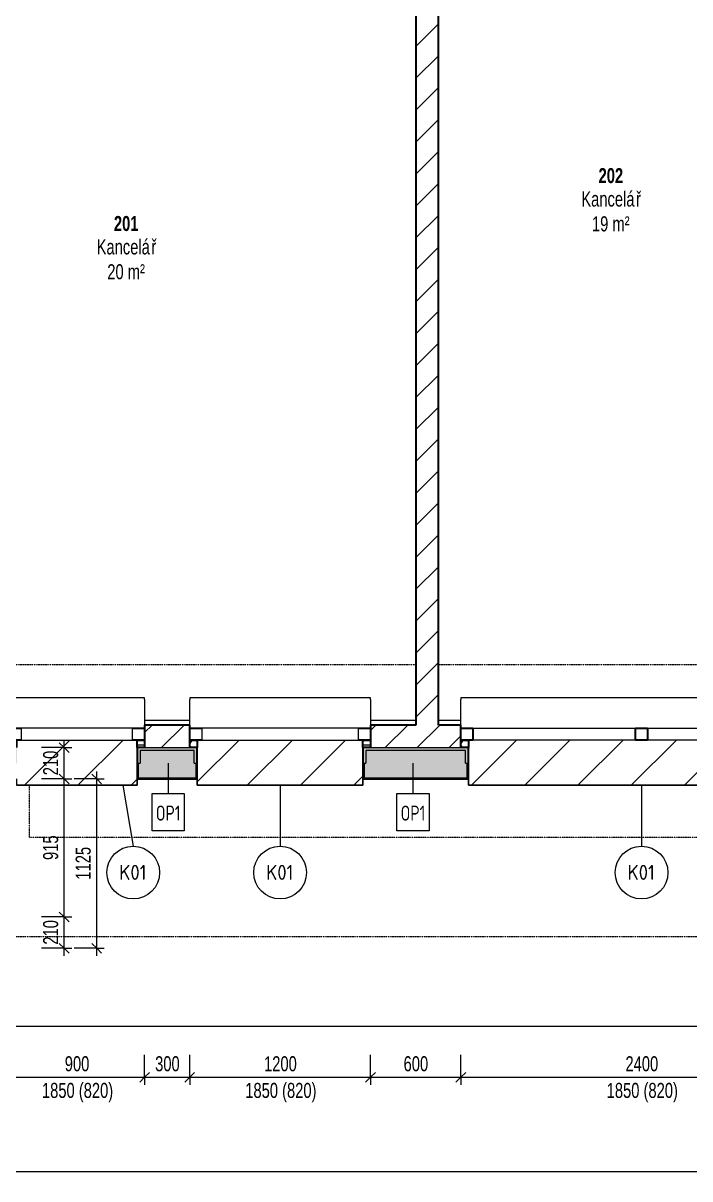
# Model space of a CAD drawing. Header units: millimetres. Extents: x 48671 to 278361, y -45352 to 20466.
# Drawn here: x 54343 to 58771, y -33091 to -25415 of the extents above; entities that cross this region are included whole.
import ezdxf

# ---------------------------------------------------------------- set-up
doc = ezdxf.new("R2010")
doc.units = ezdxf.units.MM
doc.linetypes.add('Dash dot dot', pattern=[5, 2, -1, 0, -1, 0, -1])
for name, color, linetype, lineweight in [('A-ANNO-DIMS', 211, 'Continuous', 9), ('A-ANNO-DIMS-50', 211, 'Continuous', 9), ('A-AREA-IDEN', 2, 'Continuous', 9), ('A-DETL', 90, 'Continuous', 13), ('A-FLOR', 192, 'Continuous', 13), ('A-GENM', 13, 'Continuous', 13), ('A-GLAZ', 151, 'Continuous', 13), ('A-WALL', 113, 'Continuous', 13), ('A-WALL-IDEN', 211, 'Continuous', 9), ('A-WALL-PATT', 111, 'Continuous', 35), ('Q-SPCQ', 91, 'Continuous', 13), ('Q-SPCQ-IDEN', 132, 'Continuous', 9)]:
    doc.layers.add(name, color=color, linetype=linetype, lineweight=lineweight)
doc.styles.add('Arial_1', font='arial.ttf', dxfattribs={"width": 0.7, "height": 100})
doc.styles.add('Arial_B', font='arialbd.ttf', dxfattribs={"width": 0.7, "height": 100})
doc.styles.add('ISOCPEUR', font='isocpeur.ttf', dxfattribs={"width": 0.75, "height": 100})
doc.styles.add('ISOCPEUR_1', font='isocpeur.ttf', dxfattribs={"width": 0.9, "height": 100})
doc.dimstyles.new('Vnitřní_-_průhledné', dxfattribs={"dimscale": 304.8, "dimtxt": 102.02594, "dimasz": 0.213255, "dimexe": 0.164042, "dimexo": 0.0625, "dimgap": 0.032808, "dimtad": 1, "dimdec": 0, "dimrnd": 5, "dimzin": 0, "dimdsep": 46, "dimtxsty": 'Arial_1', "dimblk1": 'OBLIQUE', "dimblk2": 'OBLIQUE', "dimsah": 1, "dimcen": 0.09, "dimdle": 0.164042, "dimazin": 0, "dimtfac": 1, "dimtdec": 4, "dimtix": 1, "dimtmove": 0, "dimatfit": 3, "dimfxl": 0.492126, "dimfxlon": 1, "dimtvp": 1, "dimtolj": 1, "dimtzin": 0, "dimarcsym": 2})
pattern_1 = [(45, (0, 0), (-106.06602, 106.06602), [])]

# ---------------------------------------------------------------- blocks, each defined once
blk = doc.blocks.new('OKNO_2k_nadsvetlik - OKNO_2k_nadsvetlik 2400 x 1850-V25-1NP_NÁVRH B')
at = {"layer": 'A-GLAZ'}
h = blk.add_hatch(dxfattribs=at)
h.set_pattern_fill('FP_71', color=256, style=0, pattern_type=2)
h.set_pattern_definition([(0, (-58449.626, 30151.56), (75, 43.3), [50, -100]), (60, (-58399.626, 30151.56), (0.0011, 86.601905), [50, -100]), (300, (-58399.626, 30151.56), (74.9989, -43.301905), [50, -100])])
h.paths.add_polyline_path([(1170, -75), (1200, -75), (1200, -25), (1150, -25), (1150, -75), (1151, -75)])
h.paths.add_polyline_path([(-1151, -75), (-1150, -75), (-1150, -25), (-1200, -25), (-1200, -75), (-1165.6, -75)])
at = {"layer": 'A-GLAZ', "lineweight": 35}
for p, q in [((-1200, 55), (-1120, 55)), ((-1120, 55), (-1120, -25)), ((-40, 55), (40, 55)), ((-40, -25), (-40, 55)), ((40, 55), (40, -25)), ((1120, 55), (1200, 55)), ((1120, -25), (1120, 55)), ((-1200, -25), (-1150, -25)), ((-1120, -25), (-1200, -25)), ((-1150, -25), (-1150, -75)), ((40, -25), (-40, -25)), ((1200, -25), (1120, -25)), ((1150, -25), (1200, -25)), ((1150, -75), (1150, -25))]:
    blk.add_line(p, q, dxfattribs=at)
at = {"layer": 'A-GLAZ'}
for p, q in [((-1120, 55), (-40, 55)), ((40, 55), (1120, 55)), ((-40, -25), (-1120, -25)), ((1120, -25), (40, -25))]:
    blk.add_line(p, q, dxfattribs=at)
blk = doc.blocks.new('parapet s nosem_vnitní - parapet s nosem_vnitní-1280360-1NP_NÁVRH B')
at = {"layer": 'A-GENM'}
for p, q in [((1200, 200), (-1200, 200)), ((-1200, 200), (-1200, 190)), ((-1200, 20), (-1200, 190)), ((1200, 190), (1200, 200)), ((1200, 190), (1200, 20))]:
    blk.add_line(p, q, dxfattribs=at)
blk = doc.blocks.new('parapet_ext - parapet_ext-V26-1NP_NÁVRH B')
at = {"layer": 'Q-SPCQ'}
h = blk.add_hatch(dxfattribs=at)
h.set_pattern_fill('FP_72', color=11, style=0, pattern_type=2)
h.set_pattern_definition([(45, (-58449.63, 30176.56), (-176.7767, 176.7767), [])])
h.paths.add_polyline_path([(1150, -300), (1150, 0), (-1150, 0), (-1150, -300), (1102.6, -300)])
at = {"layer": 'Q-SPCQ', "color": 21, "lineweight": 25}
for p, q in [((-1150, -300), (-1150, -258)), ((1150, -300), (-1150, -300)), ((1150, -258), (1150, -300))]:
    blk.add_line(p, q, dxfattribs=at)
blk = doc.blocks.new('OKNO_1k_nadsvetlik - OKNO_1k_nadsvetlik_1200 x 1850-V27-1NP_NÁVRH B')
at = {"layer": 'A-GLAZ'}
h = blk.add_hatch(dxfattribs=at)
h.set_pattern_fill('FP_73', color=256, style=0, pattern_type=2)
h.set_pattern_definition([(0, (-56049.626, 30151.56), (75, 43.3), [50, -100]), (60, (-55999.626, 30151.56), (0.0011, 86.601905), [50, -100]), (300, (-55999.626, 30151.56), (74.9989, -43.301905), [50, -100])])
h.paths.add_polyline_path([(570, -75), (600, -75), (600, -25), (550, -25), (550, -75)])
h.paths.add_polyline_path([(-600, -75), (-550, -75), (-550, -25), (-600, -25), (-600, -64.8)])
at = {"layer": 'A-GLAZ', "lineweight": 35}
for p, q in [((-600, 55), (-520, 55)), ((520, 55), (600, 55)), ((-600, -25), (-550, -25)), ((-520, -25), (-600, -25)), ((-550, -25), (-550, -75)), ((600, -25), (520, -25)), ((550, -25), (600, -25)), ((550, -75), (550, -25))]:
    blk.add_line(p, q, dxfattribs=at)
at = {"layer": 'A-GLAZ'}
for p, q in [((520, 55), (-520, 55)), ((-520, 55), (-520, -25)), ((520, -25), (520, 55)), ((-520, -25), (520, -25))]:
    blk.add_line(p, q, dxfattribs=at)
blk = doc.blocks.new('parapet s nosem_vnitní - parapet s nosem_vnitní-1280362-1NP_NÁVRH B')
at = {"layer": 'A-GENM'}
for p, q in [((600, 200), (-600, 200)), ((-600, 200), (-600, 190)), ((-600, 20), (-600, 190)), ((600, 190), (600, 200)), ((600, 190), (600, 20))]:
    blk.add_line(p, q, dxfattribs=at)
blk = doc.blocks.new('parapet_ext - parapet_ext-V28-1NP_NÁVRH B')
at = {"layer": 'Q-SPCQ'}
h = blk.add_hatch(dxfattribs=at)
h.set_pattern_fill('FP_74', color=11, style=0, pattern_type=2)
h.set_pattern_definition([(45, (-56049.63, 30176.56), (-176.7767, 176.7767), [])])
h.paths.add_polyline_path([(478.3, -300), (550, -300), (550, 0), (-550, 0), (-550, -300), (-277.8, -300)])
at = {"layer": 'Q-SPCQ', "color": 21, "lineweight": 25}
for p, q in [((-550, -300), (-550, -258)), ((550, -300), (-550, -300)), ((550, -258), (550, -300))]:
    blk.add_line(p, q, dxfattribs=at)
blk = doc.blocks.new('OKNO_1k_nadsvetlik - OKNO_1k_nadsvetlik_900 x 1850-1969515-1NP_NÁVRH B')
at = {"layer": 'A-GLAZ'}
h = blk.add_hatch(dxfattribs=at)
h.set_pattern_fill('FP_75', color=256, style=0, pattern_type=2)
h.set_pattern_definition([(0, (-54699.626, 30151.56), (75, 43.3), [50, -100]), (60, (-54649.626, 30151.56), (0.0011, 86.601905), [50, -100]), (300, (-54649.626, 30151.56), (74.9989, -43.301905), [50, -100])])
h.paths.add_polyline_path([(449, -75), (450, -75), (450, -25), (400, -25), (400, -75), (420, -75)])
h.paths.add_polyline_path([(-400, -75), (-400, -25), (-450, -25), (-450, -75), (-420, -75)])
at = {"layer": 'A-GLAZ', "lineweight": 35}
for p, q in [((-450, 55), (-370, 55)), ((370, 55), (450, 55)), ((-450, -25), (-400, -25)), ((-370, -25), (-450, -25)), ((-400, -25), (-400, -75)), ((450, -25), (370, -25)), ((400, -25), (450, -25)), ((400, -75), (400, -25))]:
    blk.add_line(p, q, dxfattribs=at)
at = {"layer": 'A-GLAZ'}
for p, q in [((370, 55), (-370, 55)), ((-370, 55), (-370, -25)), ((370, -25), (370, 55)), ((-370, -25), (370, -25))]:
    blk.add_line(p, q, dxfattribs=at)
blk = doc.blocks.new('parapet s nosem_vnitní - parapet s nosem_vnitní-V29-1NP_NÁVRH B')
at = {"layer": 'A-GENM'}
for p, q in [((450, 200), (-450, 200)), ((-450, 200), (-450, 190)), ((-450, 20), (-450, 190)), ((450, 190), (450, 200)), ((450, 190), (450, 20))]:
    blk.add_line(p, q, dxfattribs=at)
blk = doc.blocks.new('parapet_ext - parapet_ext-V30-1NP_NÁVRH B')
at = {"layer": 'Q-SPCQ'}
h = blk.add_hatch(dxfattribs=at)
h.set_pattern_fill('FP_76', color=11, style=0, pattern_type=2)
h.set_pattern_definition([(45, (-54699.63, 30176.56), (-176.7767, 176.7767), [])])
h.paths.add_polyline_path([(-370, -300), (400, -300), (400, 0), (-400, 0), (-400, -300)])
at = {"layer": 'Q-SPCQ', "color": 21, "lineweight": 25}
for p, q in [((-400, -300), (-400, -258)), ((400, -300), (-400, -300)), ((400, -258), (400, -300))]:
    blk.add_line(p, q, dxfattribs=at)
blk = doc.blocks.new('DIMBLOCK90-1NP_NÁVRH B')
at = {"layer": 'A-ANNO-DIMS-50'}
for p, q in [((54249.6, -32416.4), (54249.6, -32266.4)), ((55149.6, -32416.4), (55149.6, -32266.4)), ((54249.6, -32416.4), (55149.6, -32416.4)), ((54249.6, -32416.4), (54249.6, -32466.4)), ((55149.6, -32416.4), (55149.6, -32466.4))]:
    blk.add_line(p, q, dxfattribs=at)
at = {"layer": 'A-ANNO-DIMS-50', "lineweight": 18}
for p, q in [((54249.6, -32416.4), (54282.1, -32383.9)), ((55149.6, -32416.4), (55182.1, -32383.9)), ((54249.6, -32416.4), (54217.1, -32448.9)), ((55149.6, -32416.4), (55117.1, -32448.9))]:
    blk.add_line(p, q, dxfattribs=at)
at = {"layer": 'A-ANNO-DIMS-50', "color": 0, "char_height": 100, "attachment_point": 1, "line_spacing_factor": 0.941778, "style": 'Arial_1'}
for s, insert, width in [('900', (54619.6, -32276.6), 192.123), ('1850 (820)', (54468.1, -32453.6), 555.649)]:
    blk.add_mtext(s, dxfattribs=dict(at, insert=insert, width=width))
blk = doc.blocks.new('_Oblique')
at = {"color": 0, "linetype": 'ByBlock', "lineweight": -2}
blk.add_line((-0.5, -0.5), (0.5, 0.5), dxfattribs=at)
blk = doc.blocks.new('DIMBLOCK91-1NP_NÁVRH B')
at = {"layer": 'A-ANNO-DIMS-50'}
for p, q in [((55149.6, -32416.4), (55149.6, -32266.4)), ((55449.6, -32416.4), (55449.6, -32266.4)), ((55149.6, -32416.4), (55449.6, -32416.4)), ((55149.6, -32416.4), (55149.6, -32466.4)), ((55449.6, -32416.4), (55449.6, -32466.4))]:
    blk.add_line(p, q, dxfattribs=at)
at = {"layer": 'A-ANNO-DIMS-50', "lineweight": 18}
for p, q in [((55149.6, -32416.4), (55182.1, -32383.9)), ((55449.6, -32416.4), (55482.1, -32383.9)), ((55149.6, -32416.4), (55117.1, -32448.9)), ((55449.6, -32416.4), (55417.1, -32448.9))]:
    blk.add_line(p, q, dxfattribs=at)
at = {"layer": 'A-ANNO-DIMS-50', "color": 0, "insert": (55219.6, -32276.6), "char_height": 100, "width": 192.123, "attachment_point": 1, "line_spacing_factor": 0.941778, "style": 'Arial_1'}
blk.add_mtext('300', dxfattribs=at)
blk = doc.blocks.new('DIMBLOCK92-1NP_NÁVRH B')
at = {"layer": 'A-ANNO-DIMS-50'}
for p, q in [((55449.6, -32416.4), (55449.6, -32266.4)), ((56649.6, -32416.4), (56649.6, -32266.4)), ((55449.6, -32416.4), (56649.6, -32416.4)), ((55449.6, -32416.4), (55449.6, -32466.4)), ((56649.6, -32416.4), (56649.6, -32466.4))]:
    blk.add_line(p, q, dxfattribs=at)
at = {"layer": 'A-ANNO-DIMS-50', "lineweight": 18}
for p, q in [((55449.6, -32416.4), (55482.1, -32383.9)), ((56649.6, -32416.4), (56682.1, -32383.9)), ((55449.6, -32416.4), (55417.1, -32448.9)), ((56649.6, -32416.4), (56617.1, -32448.9))]:
    blk.add_line(p, q, dxfattribs=at)
at = {"layer": 'A-ANNO-DIMS-50', "color": 0, "char_height": 100, "attachment_point": 1, "line_spacing_factor": 0.941778, "style": 'Arial_1'}
for s, insert, width in [('1200', (55942.9, -32276.6), 256.164), ('1850 (820)', (55818.1, -32453.6), 555.649)]:
    blk.add_mtext(s, dxfattribs=dict(at, insert=insert, width=width))
blk = doc.blocks.new('DIMBLOCK93-1NP_NÁVRH B')
at = {"layer": 'A-ANNO-DIMS-50'}
for p, q in [((56649.6, -32416.4), (56649.6, -32266.4)), ((57249.6, -32416.4), (57249.6, -32266.4)), ((56649.6, -32416.4), (57249.6, -32416.4)), ((56649.6, -32416.4), (56649.6, -32466.4)), ((57249.6, -32416.4), (57249.6, -32466.4))]:
    blk.add_line(p, q, dxfattribs=at)
at = {"layer": 'A-ANNO-DIMS-50', "lineweight": 18}
for p, q in [((56649.6, -32416.4), (56682.1, -32383.9)), ((57249.6, -32416.4), (57282.1, -32383.9)), ((56649.6, -32416.4), (56617.1, -32448.9)), ((57249.6, -32416.4), (57217.1, -32448.9))]:
    blk.add_line(p, q, dxfattribs=at)
at = {"layer": 'A-ANNO-DIMS-50', "color": 0, "insert": (56869.6, -32276.6), "char_height": 100, "width": 192.123, "attachment_point": 1, "line_spacing_factor": 0.941778, "style": 'Arial_1'}
blk.add_mtext('600', dxfattribs=at)
blk = doc.blocks.new('DIMBLOCK94-1NP_NÁVRH B')
at = {"layer": 'A-ANNO-DIMS-50'}
for p, q in [((57249.6, -32416.4), (57249.6, -32266.4)), ((59649.6, -32416.4), (59649.6, -32266.4)), ((57249.6, -32416.4), (59649.6, -32416.4)), ((57249.6, -32416.4), (57249.6, -32466.4)), ((59649.6, -32416.4), (59649.6, -32466.4))]:
    blk.add_line(p, q, dxfattribs=at)
at = {"layer": 'A-ANNO-DIMS-50', "lineweight": 18}
for p, q in [((57249.6, -32416.4), (57282.1, -32383.9)), ((59649.6, -32416.4), (59682.1, -32383.9)), ((57249.6, -32416.4), (57217.1, -32448.9)), ((59649.6, -32416.4), (59617.1, -32448.9))]:
    blk.add_line(p, q, dxfattribs=at)
at = {"layer": 'A-ANNO-DIMS-50', "color": 0, "char_height": 100, "attachment_point": 1, "line_spacing_factor": 0.941778, "style": 'Arial_1'}
for s, insert, width in [('2400', (58342.9, -32276.6), 256.164), ('1850 (820)', (58218.1, -32453.6), 555.649)]:
    blk.add_mtext(s, dxfattribs=dict(at, insert=insert, width=width))
blk = doc.blocks.new('DIMBLOCK151-1NP_NÁVRH B')
at = {"layer": 'A-ANNO-DIMS-50'}
for p, q in [((54026.4, -33041.3), (54026.4, -32891.3)), ((65866.4, -33041.3), (65866.4, -32891.3)), ((54026.4, -33041.3), (65866.4, -33041.3)), ((54026.4, -33041.3), (54026.4, -33091.3)), ((65866.4, -33041.3), (65866.4, -33091.3))]:
    blk.add_line(p, q, dxfattribs=at)
at = {"layer": 'A-ANNO-DIMS-50', "lineweight": 18}
for p, q in [((54026.4, -33041.3), (54058.9, -33008.8)), ((65866.4, -33041.3), (65898.9, -33008.8)), ((54026.4, -33041.3), (53993.9, -33073.8)), ((65866.4, -33041.3), (65833.9, -33073.8))]:
    blk.add_line(p, q, dxfattribs=at)
at = {"layer": 'A-ANNO-DIMS-50', "color": 0, "insert": (59813, -32901.5), "char_height": 100, "width": 320.204, "attachment_point": 1, "line_spacing_factor": 0.941778, "style": 'Arial_1'}
blk.add_mtext('11840', dxfattribs=at)
blk = doc.blocks.new('DIMBLOCK197-1NP_NÁVRH B')
at = {"layer": 'A-ANNO-DIMS-50', "lineweight": 18}
for p, q in [((54615.5, -31351.6), (54583, -31319.1)), ((54615.5, -31351.6), (54648, -31384.1)), ((54615.5, -31559.6), (54583, -31527.1)), ((54615.5, -31559.6), (54648, -31592.1))]:
    blk.add_line(p, q, dxfattribs=at)
at = {"layer": 'A-ANNO-DIMS-50'}
for p, q in [((54615.5, -31351.6), (54465.5, -31351.6)), ((54615.5, -31609.6), (54615.5, -31351.6)), ((54615.5, -31351.6), (54665.5, -31351.6)), ((54615.5, -31559.6), (54465.5, -31559.6)), ((54615.5, -31559.6), (54665.5, -31559.6))]:
    blk.add_line(p, q, dxfattribs=at)
at = {"layer": 'A-ANNO-DIMS-50', "color": 0, "insert": (54475.6, -31535.6), "char_height": 100, "width": 192.123, "attachment_point": 1, "rotation": 90, "line_spacing_factor": 0.941778, "style": 'Arial_1'}
blk.add_mtext('210', dxfattribs=at)
blk = doc.blocks.new('DIMBLOCK198-1NP_NÁVRH B')
at = {"layer": 'A-ANNO-DIMS-50'}
for p, q in [((54615.5, -30434.6), (54465.5, -30434.6)), ((54615.5, -31351.6), (54615.5, -30434.6)), ((54615.5, -30434.6), (54665.5, -30434.6)), ((54615.5, -31351.6), (54465.5, -31351.6)), ((54615.5, -31351.6), (54665.5, -31351.6))]:
    blk.add_line(p, q, dxfattribs=at)
at = {"layer": 'A-ANNO-DIMS-50', "lineweight": 18}
for p, q in [((54615.5, -30434.6), (54583, -30402.1)), ((54615.5, -30434.6), (54648, -30467.1)), ((54615.5, -31351.6), (54583, -31319.1)), ((54615.5, -31351.6), (54648, -31384.1))]:
    blk.add_line(p, q, dxfattribs=at)
at = {"layer": 'A-ANNO-DIMS-50', "color": 0, "insert": (54475.6, -30973.1), "char_height": 100, "width": 192.123, "attachment_point": 1, "rotation": 90, "line_spacing_factor": 0.941778, "style": 'Arial_1'}
blk.add_mtext('915', dxfattribs=at)
blk = doc.blocks.new('DIMBLOCK199-1NP_NÁVRH B')
at = {"layer": 'A-ANNO-DIMS-50'}
for p, q in [((54615.5, -30226.6), (54465.5, -30226.6)), ((54615.5, -30434.6), (54615.5, -30176.6)), ((54615.5, -30226.6), (54665.5, -30226.6)), ((54615.5, -30434.6), (54465.5, -30434.6)), ((54615.5, -30434.6), (54665.5, -30434.6))]:
    blk.add_line(p, q, dxfattribs=at)
at = {"layer": 'A-ANNO-DIMS-50', "lineweight": 18}
for p, q in [((54615.5, -30226.6), (54583, -30194.1)), ((54615.5, -30226.6), (54648, -30259.1)), ((54615.5, -30434.6), (54583, -30402.1)), ((54615.5, -30434.6), (54648, -30467.1))]:
    blk.add_line(p, q, dxfattribs=at)
at = {"layer": 'A-ANNO-DIMS-50', "color": 0, "insert": (54475.6, -30410.6), "char_height": 100, "width": 192.123, "attachment_point": 1, "rotation": 90, "line_spacing_factor": 0.941778, "style": 'Arial_1'}
blk.add_mtext('210', dxfattribs=at)
blk = doc.blocks.new('DIMBLOCK200-1NP_NÁVRH B')
at = {"layer": 'A-ANNO-DIMS-50'}
for p, q in [((54831.5, -31609.6), (54831.5, -30384.6)), ((54831.5, -30434.6), (54681.5, -30434.6)), ((54831.5, -30434.6), (54881.5, -30434.6)), ((54831.5, -31559.6), (54681.5, -31559.6)), ((54831.5, -31559.6), (54881.5, -31559.6))]:
    blk.add_line(p, q, dxfattribs=at)
at = {"layer": 'A-ANNO-DIMS-50', "lineweight": 18}
for p, q in [((54831.5, -30434.6), (54799, -30402.1)), ((54831.5, -30434.6), (54864, -30467.1)), ((54831.5, -31559.6), (54799, -31527.1)), ((54831.5, -31559.6), (54864, -31592.1))]:
    blk.add_line(p, q, dxfattribs=at)
at = {"layer": 'A-ANNO-DIMS-50', "color": 0, "insert": (54691.6, -31103.8), "char_height": 100, "width": 256.164, "attachment_point": 1, "rotation": 90, "line_spacing_factor": 0.941778, "style": 'Arial_1'}
blk.add_mtext('1125', dxfattribs=at)
blk = doc.blocks.new('Popiska speciální vybavení - Popiska okna_Bublina-1426311-1NP_NÁVRH B')
at = {"layer": 'Q-SPCQ-IDEN'}
blk.add_circle((0, 0), 3.5, dxfattribs=at)

msp = doc.modelspace()

# ---------------------------------------------------------------- hatches: boundary and pattern name
at = {"layer": 'A-WALL-PATT', "lineweight": 13}
h = msp.add_hatch(dxfattribs=at)
h.set_pattern_fill('FP_21', color=256, style=0, pattern_type=2)
h.set_pattern_definition(pattern_1)
h.paths.add_polyline_path([(57100.5, -30076.6), (57100.5, -23683.1), (56950.5, -23684), (56950.5, -30076.6)])
h = msp.add_hatch(dxfattribs=at)
h.set_pattern_fill('FP_21', color=256, style=0, pattern_type=2)
h.set_pattern_definition(pattern_1)
h.paths.add_polyline_path([(72139.6, -30226.6), (72139.6, -30076.6), (71629.8, -30076.6), (71629.8, -30226.6), (71649.5, -30226.6)])
h.paths.add_polyline_path([(70429.8, -30226.6), (70429.8, -30076.6), (69839.6, -30076.6), (69839.6, -30226.6), (70137.4, -30226.6)])
h.paths.add_polyline_path([(65978.9, -30226.6), (66239.6, -30226.6), (66239.6, -30076.6), (65649.6, -30076.6), (65649.6, -30226.6)])
h.paths.add_polyline_path([(63249.6, -30226.6), (63249.6, -30076.6), (62649.6, -30076.6), (62649.6, -30226.6)])
h.paths.add_polyline_path([(59649.6, -30226.6), (60249.6, -30226.6), (60249.6, -30076.6), (59649.6, -30076.6), (59649.6, -30216.4)])
h.paths.add_polyline_path([(56649.6, -30226.6), (57249.6, -30226.6), (57249.6, -30076.6), (56649.6, -30076.6), (56649.6, -30216.4)])
h.paths.add_polyline_path([(55449.6, -30226.6), (55449.6, -30076.6), (55149.6, -30076.6), (55149.6, -30226.6)])
h.paths.add_polyline_path([(53896.4, -30226.6), (54249.6, -30226.6), (54249.6, -30076.6), (53741.4, -30076.6), (53741.4, -30226.6), (53881.7, -30226.6)])
at = {"layer": 'A-WALL-PATT'}
h = msp.add_hatch(color=11, dxfattribs=at)
h.paths.add_polyline_path([(63291.6, -30330.6), (63299.6, -30330.6), (63299.6, -30226.6), (62599.6, -30226.6), (62599.6, -30330.6), (62619.6, -30330.6), (62619.6, -30246.6), (63279.6, -30246.6), (63279.6, -30330.6)])
h.paths.add_polyline_path([(65600.9, -30330.6), (65619.6, -30330.6), (65619.6, -30246.6), (65996.4, -30246.6), (65996.4, -30226.6), (65599.6, -30226.6), (65599.6, -30330.6)])
h.paths.add_polyline_path([(57296.6, -30330.6), (57299.6, -30330.6), (57299.6, -30226.6), (56599.6, -30226.6), (56599.6, -30330.6), (56619.6, -30330.6), (56619.6, -30246.6), (57279.6, -30246.6), (57279.6, -30330.6), (57291.6, -30330.6)])
h.paths.add_polyline_path([(60291.6, -30330.6), (60299.6, -30330.6), (60299.6, -30226.6), (59599.6, -30226.6), (59599.6, -30330.6), (59619.6, -30330.6), (59619.6, -30246.6), (60279.6, -30246.6), (60279.6, -30330.6)])
h.paths.add_polyline_path([(54291.6, -30330.6), (54299.6, -30330.6), (54299.6, -30226.6), (53916.4, -30226.6), (53916.4, -30246.6), (54279.6, -30246.6), (54279.6, -30330.6)])
h.paths.add_polyline_path([(55119.6, -30330.6), (55119.6, -30246.6), (55479.6, -30246.6), (55479.6, -30330.6), (55499.6, -30330.6), (55499.6, -30226.6), (55099.6, -30226.6), (55099.6, -30330.6), (55107.6, -30330.6)])
at = {"layer": 'A-WALL-PATT', "lineweight": 13}
h = msp.add_hatch(dxfattribs=at)
h.set_pattern_fill('FP_8', color=11, style=0, pattern_type=2)
h.set_pattern_definition([(45, (0, 0), (0.0007, 353.5527), []), (315, (0, 0), (353.5527, -0.0007), []), (270, (153.68, 9.56), (176.771, -176.771), [19.139, -334.416]), (270, (199.87, 9.56), (176.771, -176.771), [19.139, -334.416]), (0, (166.57, 23.1), (176.771, 176.771), [19.139, -334.416]), (0, (166.57, -23.1), (176.771, 176.771), [19.139, -334.416]), (45, (153.68, 9.56), (0.0007, 353.5527), [19.139, -230.861]), (45, (186.35, -23.1), (0.0007, 353.5527), [19.139, -230.861]), (315, (186.35, 23.1), (353.5527, -0.0007), [19.139, -230.861]), (315, (153.68, -9.56), (353.5527, -0.0007), [19.139, -230.861])])
h.paths.add_polyline_path([(65976.4, -30426.6), (65976.4, -30246.6), (65619.6, -30246.6), (65619.6, -30330.6), (65607.6, -30330.6), (65607.6, -30426.6), (65876.4, -30426.6)])
h.paths.add_polyline_path([(62607.6, -30426.6), (63291.6, -30426.6), (63291.6, -30330.6), (63279.6, -30330.6), (63279.6, -30246.6), (62619.6, -30246.6), (62619.6, -30330.6), (62607.6, -30330.6)])
h.paths.add_polyline_path([(60291.6, -30426.6), (60291.6, -30330.6), (60279.6, -30330.6), (60279.6, -30246.6), (59619.6, -30246.6), (59619.6, -30330.6), (59607.6, -30330.6), (59607.6, -30426.6)])
h.paths.add_polyline_path([(56607.6, -30426.6), (57291.6, -30426.6), (57291.6, -30330.6), (57279.6, -30330.6), (57279.6, -30246.6), (56619.6, -30246.6), (56619.6, -30330.6), (56607.6, -30330.6)])
h.paths.add_polyline_path([(55107.6, -30426.6), (55491.6, -30426.6), (55491.6, -30330.6), (55479.6, -30330.6), (55479.6, -30246.6), (55119.6, -30246.6), (55119.6, -30330.6), (55107.6, -30330.6)])
h.paths.add_polyline_path([(54016.4, -30426.6), (54291.6, -30426.6), (54291.6, -30330.6), (54279.6, -30330.6), (54279.6, -30246.6), (54016.4, -30246.6)])

# ---------------------------------------------------------------- linework, layer by layer
at = {"layer": 'A-DETL', "linetype": 'Dash dot dot'}
for p, q in [((56950.5, -29676.6), (54141.4, -29676.6)), ((59735.9, -29676.6), (57100.5, -29676.6)), ((54386.4, -30821.6), (54386.4, -30476.6)), ((54386.4, -30821.6), (59496.4, -30821.6)), ((54026.4, -31481.6), (65866.4, -31481.6))]:
    msp.add_line(p, q, dxfattribs=at)
at = {"layer": 'A-FLOR'}
for p, q in [((55449.6, -30046.6), (55149.6, -30046.6)), ((56950.5, -30046.6), (56649.6, -30046.6)), ((57249.6, -30046.6), (57100.5, -30046.6)), ((53596.4, -32077.5), (66296.4, -32077.5))]:
    msp.add_line(p, q, dxfattribs=at)
at = {"layer": 'A-WALL', "lineweight": 35}
for p, q in [((56950.5, -23684), (56950.5, -30076.6)), ((57100.5, -30076.6), (57100.5, -23683.1)), ((55449.6, -30076.6), (55149.6, -30076.6)), ((55149.6, -30076.6), (55149.6, -30226.6)), ((55449.6, -30226.6), (55449.6, -30076.6)), ((56950.5, -30076.6), (56649.6, -30076.6)), ((56649.6, -30076.6), (56649.6, -30226.6)), ((57249.6, -30076.6), (57100.5, -30076.6)), ((57249.6, -30226.6), (57249.6, -30076.6))]:
    msp.add_line(p, q, dxfattribs=at)
at = {"layer": 'A-WALL', "color": 1, "lineweight": 35}
for p, q in [((55149.6, -30226.6), (55099.6, -30226.6)), ((55099.6, -30226.6), (55099.6, -30434.6)), ((55499.6, -30226.6), (55449.6, -30226.6)), ((55499.6, -30434.6), (55499.6, -30226.6)), ((56649.6, -30226.6), (56599.6, -30226.6)), ((56599.6, -30226.6), (56599.6, -30434.6)), ((57299.6, -30226.6), (57249.6, -30226.6)), ((57299.6, -30434.6), (57299.6, -30226.6)), ((55099.6, -30434.6), (55499.6, -30434.6)), ((56599.6, -30434.6), (57299.6, -30434.6))]:
    msp.add_line(p, q, dxfattribs=at)
at = {"layer": 'A-WALL'}
for p, q in [((55149.6, -30226.6), (55449.6, -30226.6)), ((56649.6, -30226.6), (57249.6, -30226.6))]:
    msp.add_line(p, q, dxfattribs=at)
at = {"layer": 'A-WALL', "color": 10}
for p, q in [((55119.6, -30246.6), (55119.6, -30330.6)), ((55479.6, -30246.6), (55119.6, -30246.6)), ((55479.6, -30330.6), (55479.6, -30246.6)), ((56619.6, -30246.6), (56619.6, -30330.6)), ((57279.6, -30246.6), (56619.6, -30246.6)), ((57279.6, -30330.6), (57279.6, -30246.6)), ((55099.6, -30330.6), (55119.6, -30330.6)), ((55102.6, -30330.6), (55102.6, -30431.6)), ((55107.6, -30330.6), (55107.6, -30426.6)), ((55479.6, -30330.6), (55499.6, -30330.6)), ((55491.6, -30426.6), (55491.6, -30330.6)), ((55496.6, -30431.6), (55496.6, -30330.6)), ((56599.6, -30330.6), (56619.6, -30330.6)), ((56602.6, -30330.6), (56602.6, -30431.6)), ((56607.6, -30330.6), (56607.6, -30426.6)), ((57279.6, -30330.6), (57299.6, -30330.6)), ((57291.6, -30426.6), (57291.6, -30330.6)), ((57296.6, -30431.6), (57296.6, -30330.6)), ((55102.6, -30431.6), (55496.6, -30431.6)), ((55107.6, -30426.6), (55491.6, -30426.6)), ((56602.6, -30431.6), (57296.6, -30431.6)), ((56607.6, -30426.6), (57291.6, -30426.6))]:
    msp.add_line(p, q, dxfattribs=at)
at = {"layer": 'A-WALL-IDEN'}
for p, q in [((55306, -30330.6), (55306, -30531.5)), ((56931.7, -30330.6), (56931.7, -30531.5))]:
    msp.add_line(p, q, dxfattribs=at)
at = {"layer": 'A-WALL-IDEN', "flags": 128}
for points in [[(55199, -30531.5), (55412.9, -30531.5), (55412.9, -30780), (55199, -30780)], [(56824.8, -30531.5), (57038.7, -30531.5), (57038.7, -30780), (56824.8, -30780)]]:
    msp.add_lwpolyline(points, close=True, dxfattribs=at)
at = {"layer": 'Q-SPCQ-IDEN'}
for p, q in [((55006.2, -30476.6), (55074, -30882)), ((56049.6, -30476.6), (56049.6, -30882)), ((58449.6, -30476.6), (58449.6, -30882))]:
    msp.add_line(p, q, dxfattribs=at)

# ---------------------------------------------------------------- block references
at = {"layer": 'A-GENM'}
for name, p in [('parapet s nosem_vnitní - parapet s nosem_vnitní-V29-1NP_NÁVRH B', (54699.6, -30096.6)), ('parapet s nosem_vnitní - parapet s nosem_vnitní-1280362-1NP_NÁVRH B', (56049.6, -30096.6)), ('parapet s nosem_vnitní - parapet s nosem_vnitní-1280360-1NP_NÁVRH B', (58449.6, -30096.6))]:
    msp.add_blockref(name, p, dxfattribs=at)
at = {"layer": 'A-GLAZ'}
for name, p in [('OKNO_1k_nadsvetlik - OKNO_1k_nadsvetlik_900 x 1850-1969515-1NP_NÁVRH B', (54699.6, -30151.6)), ('OKNO_1k_nadsvetlik - OKNO_1k_nadsvetlik_1200 x 1850-V27-1NP_NÁVRH B', (56049.6, -30151.6)), ('OKNO_2k_nadsvetlik - OKNO_2k_nadsvetlik 2400 x 1850-V25-1NP_NÁVRH B', (58449.6, -30151.6))]:
    msp.add_blockref(name, p, dxfattribs=at)
at = {"layer": 'Q-SPCQ', "color": 21, "lineweight": 25}
for name, p in [('parapet_ext - parapet_ext-V30-1NP_NÁVRH B', (54699.6, -30176.6)), ('parapet_ext - parapet_ext-V28-1NP_NÁVRH B', (56049.6, -30176.6)), ('parapet_ext - parapet_ext-V26-1NP_NÁVRH B', (58449.6, -30176.6))]:
    msp.add_blockref(name, p, dxfattribs=at)
at = {"layer": 'Q-SPCQ-IDEN', "xscale": 49.99999999999998, "yscale": 49.99999999999998, "zscale": 49.99999999999998}
for p in [(55074, -31057), (56049.6, -31057), (58449.6, -31057)]:
    msp.add_blockref('Popiska speciální vybavení - Popiska okna_Bublina-1426311-1NP_NÁVRH B', p, dxfattribs=at)

# ---------------------------------------------------------------- texts
at = {"layer": 'A-AREA-IDEN', "lineweight": 18, "char_height": 100, "attachment_point": 1}
for s, insert, width, style in [('202', (58164.2, -26377.6), 202.025, 'Arial_B'), ('Kancelá', (58049.6, -26532.9), 440.527, 'Arial_1'), ('\\fArial|b0|i0|c238|p34|;\\W.7;ř', (58413, -26532.9), 39.283, 'Arial_1'), ('201', (54945.8, -26695.7), 202.025, 'Arial_B'), ('19 m²', (58120.3, -26697.9), 308.65, 'Arial_1'), ('Kancelá', (54831.2, -26851), 440.527, 'Arial_1'), ('\\fArial|b0|i0|c238|p34|;\\W.7;ř', (55194.7, -26851), 39.283, 'Arial_1'), ('20 m²', (54901.9, -27016), 308.65, 'Arial_1')]:
    msp.add_mtext(s, dxfattribs=dict(at, insert=insert, width=width, style=style))
at = {"layer": 'A-WALL-IDEN', "char_height": 100, "width": 195.411, "attachment_point": 1, "style": 'ISOCPEUR'}
for insert in [(55224, -30611.9), (56849.8, -30611.9)]:
    msp.add_mtext('OP1', dxfattribs=dict(at, insert=insert))
at = {"layer": 'Q-SPCQ-IDEN', "char_height": 100, "width": 223.671, "attachment_point": 1, "style": 'ISOCPEUR_1'}
for insert in [(54981, -31005.5), (55956.6, -31005.5), (58356.6, -31005.5)]:
    msp.add_mtext('K01', dxfattribs=dict(at, insert=insert))

# ---------------------------------------------------------------- dimensions: what is measured, and where the dimension line sits
at = {"layer": 'A-ANNO-DIMS'}
for base, p1, p2, override, picture, middle in [((54615.5, -30226.6), (54465.5, -30434.6), (54465.5, -30226.6), {"dimpost": '<>', "dimfxl": 208}, 'DIMBLOCK199-1NP_NÁVRH B', (54554.4, -30330.6)), ((54831.5, -30434.6), (54681.5, -31559.6), (54681.5, -30434.6), {"dimpost": '<>', "dimfxl": 1125}, 'DIMBLOCK200-1NP_NÁVRH B', (54770.4, -30997.1)), ((54615.5, -30434.6), (54465.5, -31351.6), (54465.5, -30434.6), {"dimpost": '<>', "dimfxl": 917}, 'DIMBLOCK198-1NP_NÁVRH B', (54554.4, -30893.1)), ((54615.5, -31351.6), (54465.5, -31559.6), (54465.5, -31351.6), {"dimpost": '<>', "dimfxl": 208}, 'DIMBLOCK197-1NP_NÁVRH B', (54554.4, -31455.6))]:
    dim = msp.add_linear_dim(base=base, p1=p1, p2=p2, angle=90, dimstyle='Vnitřní_-_průhledné', override=override, dxfattribs=at)
    dim.commit()
    dim.dimension.update_dxf_attribs({"geometry": picture, "text_midpoint": middle})
for base, p1, p2, override, picture, middle in [((55149.6, -32416.4), (54249.6, -32266.4), (55149.6, -32266.4), {"dimpost": '<>', "dimfxl": 900}, 'DIMBLOCK90-1NP_NÁVRH B', (54699.6, -32416.4)), ((56649.6, -32416.4), (55449.6, -32266.4), (56649.6, -32266.4), {"dimpost": '<>', "dimfxl": 1200}, 'DIMBLOCK92-1NP_NÁVRH B', (56049.6, -32416.4)), ((59649.6, -32416.4), (57249.6, -32266.4), (59649.6, -32266.4), {"dimpost": '<>', "dimfxl": 2400}, 'DIMBLOCK94-1NP_NÁVRH B', (58449.6, -32416.4))]:
    dim = msp.add_linear_dim(base=base, p1=p1, p2=p2, text='<>\\X1850 (820)', dimstyle='Vnitřní_-_průhledné', override=override, dxfattribs=at)
    dim.commit()
    dim.dimension.update_dxf_attribs({"geometry": picture, "text_midpoint": middle})
for base, p1, p2, override, picture, middle in [((55449.6, -32416.4), (55149.6, -32266.4), (55449.6, -32266.4), {"dimpost": '<>', "dimfxl": 300}, 'DIMBLOCK91-1NP_NÁVRH B', (55299.6, -32355.3)), ((57249.6, -32416.4), (56649.6, -32266.4), (57249.6, -32266.4), {"dimpost": '<>', "dimfxl": 600}, 'DIMBLOCK93-1NP_NÁVRH B', (56949.6, -32355.4)), ((65866.4, -33041.3), (54026.4, -32891.3), (65866.4, -32891.3), {"dimpost": '<>', "dimfxl": 11840}, 'DIMBLOCK151-1NP_NÁVRH B', (59946.4, -32980.3))]:
    dim = msp.add_linear_dim(base=base, p1=p1, p2=p2, dimstyle='Vnitřní_-_průhledné', override=override, dxfattribs=at)
    dim.commit()
    dim.dimension.update_dxf_attribs({"geometry": picture, "text_midpoint": middle})

doc.saveas('drawing.dxf')
